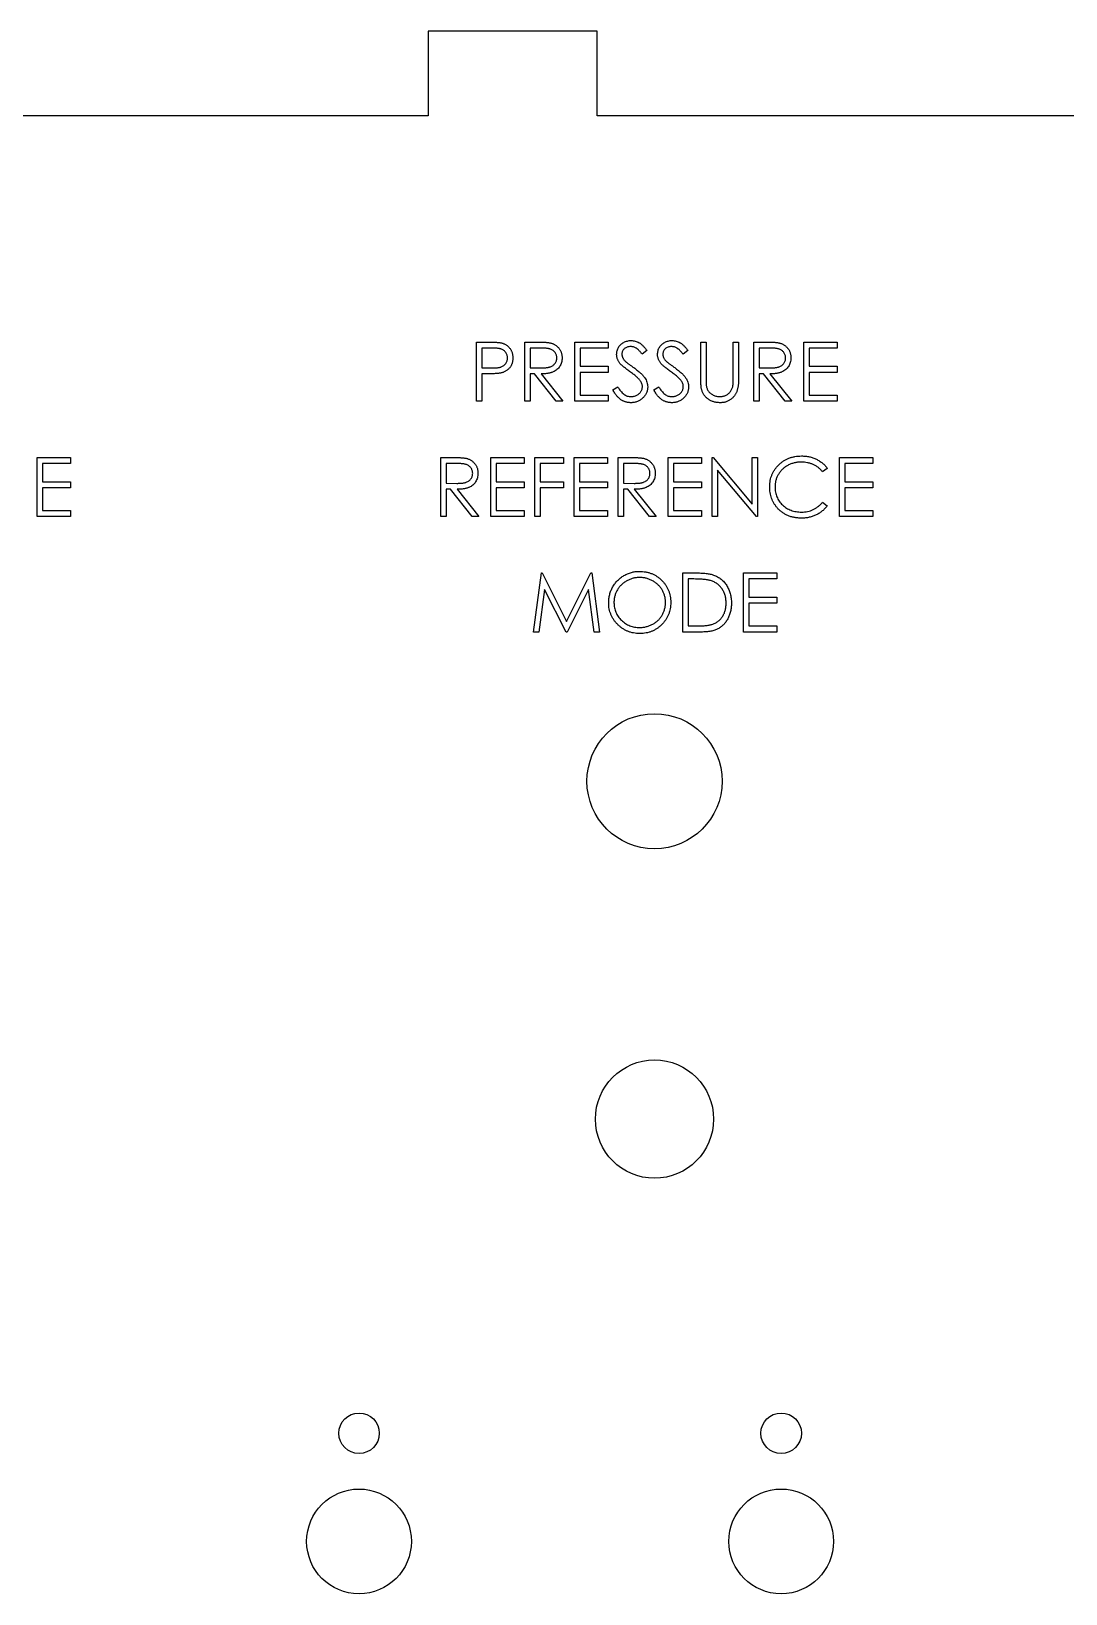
# Model space of a CAD drawing. Header units: millimetres. Extents: x 0 to 1497, y 0 to 497.
# Drawn here: x 606 to 667.3, y 402.2 to 494.7 of the extents above; entities that cross this region are included whole.
import ezdxf

# ---------------------------------------------------------------- set-up
doc = ezdxf.new("R2010")
doc.units = ezdxf.units.MM

msp = doc.modelspace()

# ---------------------------------------------------------------- linework, layer by layer
at = {"color": 7, "linetype": 'Continuous', "lineweight": 25}
for p, q in [((629.517, 494.687), (629.517, 489.687)), ((639.517, 494.687), (629.517, 494.687)), ((639.517, 489.687), (639.517, 494.687)), ((629.517, 489.687), (552.017, 489.687)), ((717.017, 489.687), (639.517, 489.687)), ((632.372, 476.287), (633.059, 476.287)), ((632.372, 472.787), (632.372, 476.287)), ((633.327, 475.928), (632.686, 475.928)), ((632.686, 475.928), (632.686, 474.761)), ((635.244, 476.287), (635.945, 476.287)), ((635.244, 472.787), (635.244, 476.287)), ((636.214, 475.928), (635.558, 475.928)), ((635.558, 475.928), (635.558, 474.761)), ((638.206, 476.287), (640.18, 476.287)), ((638.206, 472.787), (638.206, 476.287)), ((640.18, 475.928), (638.52, 475.928)), ((638.52, 475.928), (638.52, 474.851)), ((640.18, 476.287), (640.18, 475.928)), ((642.468, 475.784), (642.185, 475.569)), ((644.892, 475.784), (644.608, 475.569)), ((645.654, 476.287), (645.968, 476.287)), ((645.654, 474.173), (645.654, 476.287)), ((645.968, 476.287), (645.968, 474.19)), ((647.584, 474.19), (647.584, 476.287)), ((647.584, 476.287), (647.898, 476.287)), ((647.898, 476.287), (647.898, 474.173)), ((648.795, 476.287), (649.496, 476.287)), ((648.795, 472.787), (648.795, 476.287)), ((649.766, 475.928), (649.11, 475.928)), ((649.11, 475.928), (649.11, 474.761)), ((651.757, 476.287), (653.731, 476.287)), ((651.757, 472.787), (651.757, 476.287)), ((653.731, 475.928), (652.071, 475.928)), ((652.071, 475.928), (652.071, 474.851)), ((653.731, 476.287), (653.731, 475.928)), ((632.686, 474.761), (633.299, 474.753)), ((635.558, 474.761), (636.199, 474.756)), ((638.52, 474.851), (640.18, 474.851)), ((640.18, 474.851), (640.18, 474.492)), ((649.11, 474.761), (649.75, 474.756)), ((652.071, 474.851), (653.731, 474.851)), ((653.731, 474.851), (653.731, 474.492)), ((632.937, 474.402), (632.686, 474.402)), ((632.686, 474.402), (632.686, 472.787)), ((635.813, 474.402), (635.558, 474.402)), ((635.558, 474.402), (635.558, 472.787)), ((637.099, 472.787), (635.813, 474.402)), ((636.202, 474.402), (637.488, 472.787)), ((640.18, 474.492), (638.52, 474.492)), ((638.52, 474.492), (638.52, 473.146)), ((640.449, 473.462), (640.745, 473.639)), ((642.872, 473.462), (643.168, 473.639)), ((649.365, 474.402), (649.11, 474.402)), ((649.11, 474.402), (649.11, 472.787)), ((650.651, 472.787), (649.365, 474.402)), ((649.753, 474.402), (651.039, 472.787)), ((652.071, 474.492), (652.071, 473.146)), ((653.731, 474.492), (652.071, 474.492)), ((632.686, 472.787), (632.372, 472.787)), ((635.558, 472.787), (635.244, 472.787)), ((637.488, 472.787), (637.099, 472.787)), ((640.18, 472.787), (638.206, 472.787)), ((638.52, 473.146), (640.18, 473.146)), ((640.18, 473.146), (640.18, 472.787)), ((649.11, 472.787), (648.795, 472.787)), ((651.039, 472.787), (650.651, 472.787)), ((653.731, 472.787), (651.757, 472.787)), ((652.071, 473.146), (653.731, 473.146)), ((653.731, 473.146), (653.731, 472.787)), ((606.366, 469.453), (608.34, 469.453)), ((606.366, 465.953), (606.366, 469.453)), ((608.34, 469.094), (606.68, 469.094)), ((606.68, 469.094), (606.68, 468.017)), ((608.34, 469.453), (608.34, 469.094)), ((630.263, 469.453), (630.964, 469.453)), ((630.263, 465.953), (630.263, 469.453)), ((631.234, 469.094), (630.577, 469.094)), ((630.577, 469.094), (630.577, 467.928)), ((633.225, 469.453), (635.199, 469.453)), ((633.225, 465.953), (633.225, 469.453)), ((635.199, 469.094), (633.539, 469.094)), ((633.539, 469.094), (633.539, 468.017)), ((635.199, 469.453), (635.199, 469.094)), ((635.827, 469.453), (637.533, 469.453)), ((635.827, 465.953), (635.827, 469.453)), ((637.533, 469.094), (636.142, 469.094)), ((636.142, 469.094), (636.142, 468.017)), ((637.533, 469.453), (637.533, 469.094)), ((638.161, 469.453), (640.135, 469.453)), ((638.161, 465.953), (638.161, 469.453)), ((640.135, 469.094), (638.475, 469.094)), ((638.475, 469.094), (638.475, 468.017)), ((640.135, 469.453), (640.135, 469.094)), ((640.763, 469.453), (641.464, 469.453)), ((640.763, 465.953), (640.763, 469.453)), ((641.734, 469.094), (641.077, 469.094)), ((641.077, 469.094), (641.077, 467.928)), ((643.725, 469.453), (645.699, 469.453)), ((643.725, 465.953), (643.725, 469.453)), ((644.039, 469.094), (644.039, 468.017)), ((645.699, 469.094), (644.039, 469.094)), ((645.699, 469.453), (645.699, 469.094)), ((646.327, 469.453), (646.393, 469.453)), ((646.327, 465.953), (646.327, 469.453)), ((646.393, 469.453), (648.706, 466.699)), ((648.706, 466.699), (648.706, 469.453)), ((648.706, 469.453), (649.02, 469.453)), ((649.02, 469.453), (649.02, 465.953)), ((653.866, 469.453), (655.84, 469.453)), ((653.866, 465.953), (653.866, 469.453)), ((655.84, 469.094), (654.18, 469.094)), ((654.18, 469.094), (654.18, 468.017)), ((655.84, 469.453), (655.84, 469.094)), ((646.642, 468.702), (646.642, 465.953)), ((648.948, 465.953), (646.642, 468.702)), ((653.148, 468.811), (652.873, 468.601)), ((606.68, 468.017), (608.34, 468.017)), ((608.34, 467.659), (606.68, 467.659)), ((606.68, 467.659), (606.68, 466.312)), ((608.34, 468.017), (608.34, 467.659)), ((630.577, 467.928), (631.218, 467.923)), ((630.833, 467.569), (630.577, 467.569)), ((630.577, 467.569), (630.577, 465.953)), ((632.119, 465.953), (630.833, 467.569)), ((631.221, 467.569), (632.507, 465.953)), ((633.539, 468.017), (635.199, 468.017)), ((635.199, 467.659), (633.539, 467.659)), ((633.539, 467.659), (633.539, 466.312)), ((635.199, 468.017), (635.199, 467.659)), ((636.142, 468.017), (637.533, 468.017)), ((637.533, 467.659), (636.142, 467.659)), ((636.142, 467.659), (636.142, 465.953)), ((637.533, 468.017), (637.533, 467.659)), ((638.475, 468.017), (640.135, 468.017)), ((640.135, 467.659), (638.475, 467.659)), ((638.475, 467.659), (638.475, 466.312)), ((640.135, 468.017), (640.135, 467.659)), ((641.077, 467.928), (641.718, 467.923)), ((641.333, 467.569), (641.077, 467.569)), ((641.077, 467.569), (641.077, 465.953)), ((642.619, 465.953), (641.333, 467.569)), ((641.721, 467.569), (643.007, 465.953)), ((644.039, 468.017), (645.699, 468.017)), ((645.699, 467.659), (644.039, 467.659)), ((644.039, 467.659), (644.039, 466.312)), ((645.699, 468.017), (645.699, 467.659)), ((654.18, 468.017), (655.84, 468.017)), ((655.84, 467.659), (654.18, 467.659)), ((654.18, 467.659), (654.18, 466.312)), ((655.84, 468.017), (655.84, 467.659)), ((606.68, 466.312), (608.34, 466.312)), ((608.34, 466.312), (608.34, 465.953)), ((633.539, 466.312), (635.199, 466.312)), ((635.199, 466.312), (635.199, 465.953)), ((638.475, 466.312), (640.135, 466.312)), ((640.135, 466.312), (640.135, 465.953)), ((644.039, 466.312), (645.699, 466.312)), ((645.699, 466.312), (645.699, 465.953)), ((652.873, 466.806), (653.148, 466.598)), ((654.18, 466.312), (655.84, 466.312)), ((655.84, 466.312), (655.84, 465.953)), ((608.34, 465.953), (606.366, 465.953)), ((630.577, 465.953), (630.263, 465.953)), ((632.507, 465.953), (632.119, 465.953)), ((635.199, 465.953), (633.225, 465.953)), ((636.142, 465.953), (635.827, 465.953)), ((640.135, 465.953), (638.161, 465.953)), ((641.077, 465.953), (640.763, 465.953)), ((643.007, 465.953), (642.619, 465.953)), ((645.699, 465.953), (643.725, 465.953)), ((646.642, 465.953), (646.327, 465.953)), ((649.02, 465.953), (648.948, 465.953)), ((655.84, 465.953), (653.866, 465.953)), ((635.76, 459.12), (636.222, 462.62)), ((636.222, 462.62), (636.267, 462.62)), ((636.267, 462.62), (637.712, 459.748)), ((637.712, 459.748), (639.154, 462.62)), ((639.154, 462.62), (639.199, 462.62)), ((639.199, 462.62), (639.664, 459.12)), ((644.6, 459.12), (644.6, 462.62)), ((644.6, 462.62), (645.307, 462.62)), ((648.19, 459.12), (648.19, 462.62)), ((648.19, 462.62), (650.164, 462.62)), ((650.164, 462.62), (650.164, 462.261)), ((636.411, 461.644), (636.076, 459.12)), ((637.679, 459.12), (636.411, 461.644)), ((639.013, 461.638), (637.75, 459.12)), ((639.348, 459.12), (639.013, 461.638)), ((645.16, 462.261), (644.914, 462.261)), ((644.914, 462.261), (644.914, 459.479)), ((650.164, 462.261), (648.504, 462.261)), ((648.504, 462.261), (648.504, 461.184)), ((648.504, 461.184), (650.164, 461.184)), ((648.504, 460.825), (648.504, 459.479)), ((650.164, 460.825), (648.504, 460.825)), ((650.164, 461.184), (650.164, 460.825)), ((636.076, 459.12), (635.76, 459.12)), ((637.75, 459.12), (637.679, 459.12)), ((639.664, 459.12), (639.348, 459.12)), ((645.685, 459.12), (644.6, 459.12)), ((644.914, 459.479), (645.316, 459.479)), ((650.164, 459.12), (648.19, 459.12)), ((648.504, 459.479), (650.164, 459.479)), ((650.164, 459.479), (650.164, 459.12))]:
    msp.add_line(p, q, dxfattribs=at)
for centre, radius in [((642.917, 450.287), 4), ((642.917, 430.287), 3.5), ((625.417, 411.687), 1.2), ((650.417, 411.687), 1.2), ((625.417, 405.287), 3.1), ((650.417, 405.287), 3.1)]:
    msp.add_circle(centre, radius, dxfattribs=at)
for points, knots in [([(640.674, 475.56), (640.675, 475.597), (640.678, 475.67), (640.699, 475.777), (640.734, 475.879), (640.782, 475.976), (640.844, 476.063), (640.916, 476.144), (641.002, 476.212), (641.096, 476.271), (641.199, 476.317), (641.307, 476.352), (641.421, 476.372), (641.497, 476.375), (641.536, 476.376)], [0, 0, 0, 0, 0.083785, 0.16578, 0.24628, 0.327461, 0.408797, 0.489715, 0.571376, 0.655523, 0.741019, 0.826547, 0.911989, 1, 1, 1, 1]), ([(641.536, 476.376), (641.577, 476.375), (641.659, 476.372), (641.78, 476.348), (641.896, 476.307), (641.99, 476.261), (642.063, 476.215), (642.118, 476.173), (642.175, 476.124), (642.233, 476.069), (642.291, 476.007), (642.35, 475.939), (642.41, 475.865), (642.449, 475.811), (642.468, 475.784)], [0, 0, 0, 0, 0.107233, 0.213252, 0.31883, 0.426794, 0.483646, 0.543604, 0.608308, 0.677127, 0.750686, 0.828713, 0.91219, 1, 1, 1, 1]), ([(643.097, 475.56), (643.098, 475.597), (643.101, 475.67), (643.122, 475.777), (643.157, 475.879), (643.205, 475.976), (643.267, 476.063), (643.339, 476.144), (643.425, 476.212), (643.519, 476.271), (643.623, 476.317), (643.731, 476.352), (643.844, 476.372), (643.92, 476.375), (643.959, 476.376)], [0, 0, 0, 0, 0.083785, 0.16578, 0.24628, 0.327461, 0.408797, 0.489715, 0.571376, 0.655523, 0.741019, 0.826547, 0.911989, 1, 1, 1, 1]), ([(643.959, 476.376), (644, 476.375), (644.082, 476.372), (644.203, 476.348), (644.319, 476.307), (644.413, 476.261), (644.486, 476.215), (644.541, 476.173), (644.598, 476.124), (644.656, 476.069), (644.714, 476.007), (644.773, 475.939), (644.833, 475.865), (644.872, 475.811), (644.892, 475.784)], [0, 0, 0, 0, 0.107233, 0.213252, 0.31883, 0.426794, 0.483646, 0.543604, 0.608308, 0.677127, 0.750686, 0.828713, 0.91219, 1, 1, 1, 1]), ([(633.059, 476.287), (633.106, 476.287), (633.196, 476.287), (633.326, 476.284), (633.444, 476.28), (633.55, 476.274), (633.643, 476.267), (633.725, 476.258), (633.795, 476.248), (633.837, 476.239), (633.856, 476.234)], [0, 0, 0, 0, 0.176956, 0.339055, 0.486318, 0.618781, 0.735619, 0.838742, 0.926457, 1, 1, 1, 1]), ([(634.212, 475.347), (634.211, 475.375), (634.208, 475.431), (634.19, 475.513), (634.158, 475.591), (634.115, 475.664), (634.062, 475.73), (634.001, 475.787), (633.931, 475.834), (633.866, 475.864), (633.809, 475.882), (633.759, 475.894), (633.702, 475.905), (633.639, 475.913), (633.57, 475.92), (633.495, 475.925), (633.413, 475.928), (633.356, 475.928), (633.327, 475.928)], [0, 0, 0, 0, 0.070044, 0.139238, 0.208197, 0.279173, 0.349987, 0.418354, 0.48761, 0.557411, 0.59533, 0.637964, 0.685913, 0.738185, 0.796103, 0.858517, 0.926658, 1, 1, 1, 1]), ([(633.856, 476.234), (633.88, 476.228), (633.928, 476.214), (633.997, 476.188), (634.062, 476.157), (634.125, 476.122), (634.183, 476.08), (634.239, 476.035), (634.291, 475.984), (634.339, 475.929), (634.383, 475.87), (634.422, 475.806), (634.453, 475.739), (634.481, 475.668), (634.501, 475.593), (634.515, 475.515), (634.525, 475.433), (634.526, 475.376), (634.526, 475.348)], [0, 0, 0, 0, 0.062481, 0.12349, 0.183411, 0.243153, 0.302127, 0.36171, 0.421842, 0.482932, 0.544552, 0.605681, 0.66768, 0.729984, 0.794551, 0.860346, 0.928907, 1, 1, 1, 1]), ([(635.945, 476.287), (635.991, 476.287), (636.081, 476.286), (636.21, 476.285), (636.326, 476.28), (636.431, 476.276), (636.525, 476.268), (636.606, 476.261), (636.676, 476.252), (636.718, 476.243), (636.738, 476.239)], [0, 0, 0, 0, 0.1762578, 0.3384344, 0.4848221, 0.6171576, 0.7346984, 0.8373852, 0.9263724, 1, 1, 1, 1]), ([(637.129, 475.351), (637.128, 475.38), (637.125, 475.435), (637.106, 475.517), (637.073, 475.594), (637.029, 475.666), (636.975, 475.732), (636.911, 475.788), (636.84, 475.834), (636.774, 475.864), (636.715, 475.882), (636.663, 475.894), (636.605, 475.905), (636.54, 475.913), (636.468, 475.92), (636.39, 475.925), (636.304, 475.928), (636.245, 475.928), (636.214, 475.928)], [0, 0, 0, 0, 0.0688143, 0.1363648, 0.2040194, 0.2730637, 0.3429133, 0.4109654, 0.4791688, 0.549308, 0.5876516, 0.6306467, 0.6788788, 0.7319343, 0.7911114, 0.8552832, 0.9250859, 1, 1, 1, 1]), ([(636.738, 476.239), (636.763, 476.233), (636.814, 476.22), (636.887, 476.194), (636.956, 476.163), (637.022, 476.127), (637.084, 476.086), (637.142, 476.039), (637.197, 475.988), (637.247, 475.931), (637.294, 475.871), (637.334, 475.806), (637.368, 475.739), (637.395, 475.667), (637.417, 475.593), (637.432, 475.515), (637.441, 475.434), (637.442, 475.379), (637.443, 475.351)], [0, 0, 0, 0, 0.064217, 0.127064, 0.188745, 0.249132, 0.309453, 0.369827, 0.43065, 0.492352, 0.554072, 0.61569, 0.676798, 0.738439, 0.801317, 0.865185, 0.931641, 1, 1, 1, 1]), ([(640.869, 475.027), (640.854, 475.047), (640.823, 475.088), (640.783, 475.151), (640.749, 475.216), (640.722, 475.283), (640.7, 475.35), (640.685, 475.419), (640.675, 475.489), (640.674, 475.536), (640.674, 475.56)], [0, 0, 0, 0, 0.133507, 0.262559, 0.388264, 0.512667, 0.633722, 0.755394, 0.877553, 1, 1, 1, 1]), ([(641.501, 476.017), (641.465, 476.016), (641.395, 476.014), (641.296, 475.988), (641.207, 475.948), (641.13, 475.892), (641.067, 475.825), (641.021, 475.748), (640.993, 475.664), (640.989, 475.605), (640.988, 475.574)], [0, 0, 0, 0, 0.143073, 0.275903, 0.402371, 0.528414, 0.650356, 0.765895, 0.880774, 1, 1, 1, 1]), ([(640.988, 475.574), (640.988, 475.556), (640.989, 475.518), (641, 475.463), (641.014, 475.407), (641.036, 475.352), (641.067, 475.297), (641.108, 475.24), (641.159, 475.181), (641.198, 475.142), (641.218, 475.122)], [0, 0, 0, 0, 0.107285, 0.214746, 0.322939, 0.434116, 0.553412, 0.686073, 0.834256, 1, 1, 1, 1]), ([(642.185, 475.569), (642.167, 475.591), (642.134, 475.633), (642.084, 475.693), (642.037, 475.747), (641.99, 475.795), (641.947, 475.837), (641.905, 475.874), (641.865, 475.905), (641.814, 475.938), (641.75, 475.97), (641.67, 475.998), (641.587, 476.014), (641.53, 476.016), (641.501, 476.017)], [0, 0, 0, 0, 0.098469, 0.189629, 0.274184, 0.352183, 0.423199, 0.488551, 0.548473, 0.60144, 0.701198, 0.799592, 0.898545, 1, 1, 1, 1]), ([(643.292, 475.027), (643.277, 475.047), (643.246, 475.088), (643.206, 475.151), (643.172, 475.216), (643.145, 475.283), (643.123, 475.35), (643.108, 475.419), (643.098, 475.489), (643.097, 475.536), (643.097, 475.56)], [0, 0, 0, 0, 0.133507, 0.262559, 0.388264, 0.512667, 0.633722, 0.755394, 0.877553, 1, 1, 1, 1]), ([(643.924, 476.017), (643.888, 476.016), (643.818, 476.014), (643.719, 475.988), (643.63, 475.948), (643.554, 475.892), (643.49, 475.825), (643.444, 475.748), (643.416, 475.664), (643.413, 475.605), (643.411, 475.574)], [0, 0, 0, 0, 0.143073, 0.275903, 0.402371, 0.528414, 0.650356, 0.765895, 0.880774, 1, 1, 1, 1]), ([(643.411, 475.574), (643.411, 475.556), (643.412, 475.518), (643.423, 475.463), (643.437, 475.407), (643.459, 475.352), (643.49, 475.297), (643.531, 475.24), (643.582, 475.181), (643.621, 475.142), (643.641, 475.122)], [0, 0, 0, 0, 0.107285, 0.214746, 0.322939, 0.434116, 0.553412, 0.686073, 0.834256, 1, 1, 1, 1]), ([(644.608, 475.569), (644.59, 475.591), (644.557, 475.633), (644.507, 475.693), (644.46, 475.747), (644.414, 475.795), (644.37, 475.837), (644.328, 475.874), (644.288, 475.905), (644.237, 475.938), (644.173, 475.97), (644.093, 475.998), (644.01, 476.014), (643.953, 476.016), (643.924, 476.017)], [0, 0, 0, 0, 0.098469, 0.189629, 0.274184, 0.352183, 0.423199, 0.488551, 0.548473, 0.60144, 0.701198, 0.799592, 0.898545, 1, 1, 1, 1]), ([(649.496, 476.287), (649.543, 476.287), (649.632, 476.286), (649.761, 476.285), (649.878, 476.28), (649.983, 476.276), (650.076, 476.268), (650.158, 476.261), (650.227, 476.252), (650.27, 476.243), (650.289, 476.239)], [0, 0, 0, 0, 0.1762578, 0.3384344, 0.4848221, 0.6171576, 0.7346984, 0.8373852, 0.9263724, 1, 1, 1, 1]), ([(650.68, 475.351), (650.679, 475.38), (650.676, 475.435), (650.657, 475.517), (650.624, 475.594), (650.58, 475.666), (650.526, 475.732), (650.462, 475.788), (650.392, 475.834), (650.325, 475.864), (650.266, 475.882), (650.215, 475.894), (650.157, 475.905), (650.091, 475.913), (650.02, 475.92), (649.941, 475.925), (649.856, 475.928), (649.796, 475.928), (649.766, 475.928)], [0, 0, 0, 0, 0.068814, 0.136365, 0.204019, 0.273064, 0.342913, 0.410965, 0.479169, 0.549308, 0.587652, 0.630647, 0.678879, 0.731934, 0.791111, 0.855283, 0.925086, 1, 1, 1, 1]), ([(650.289, 476.239), (650.314, 476.233), (650.365, 476.22), (650.438, 476.194), (650.508, 476.163), (650.573, 476.127), (650.635, 476.086), (650.693, 476.039), (650.749, 475.988), (650.798, 475.931), (650.845, 475.871), (650.885, 475.806), (650.919, 475.739), (650.946, 475.667), (650.968, 475.593), (650.983, 475.515), (650.993, 475.434), (650.994, 475.379), (650.994, 475.351)], [0, 0, 0, 0, 0.064217, 0.127064, 0.188745, 0.249132, 0.309453, 0.369827, 0.43065, 0.492352, 0.554072, 0.61569, 0.676798, 0.738439, 0.801317, 0.865185, 0.931641, 1, 1, 1, 1]), ([(633.299, 474.753), (633.329, 474.753), (633.387, 474.753), (633.47, 474.757), (633.548, 474.762), (633.619, 474.769), (633.684, 474.778), (633.743, 474.788), (633.795, 474.802), (633.856, 474.82), (633.924, 474.852), (633.998, 474.899), (634.061, 474.958), (634.115, 475.024), (634.158, 475.098), (634.19, 475.177), (634.208, 475.261), (634.211, 475.318), (634.212, 475.347)], [0, 0, 0, 0, 0.072538, 0.140034, 0.202496, 0.260575, 0.313228, 0.361583, 0.404878, 0.444127, 0.5164, 0.586507, 0.655085, 0.724384, 0.793974, 0.861638, 0.930111, 1, 1, 1, 1]), ([(634.526, 475.348), (634.526, 475.319), (634.525, 475.263), (634.515, 475.18), (634.502, 475.102), (634.481, 475.027), (634.454, 474.956), (634.423, 474.889), (634.385, 474.826), (634.341, 474.767), (634.293, 474.712), (634.239, 474.661), (634.182, 474.616), (634.12, 474.575), (634.053, 474.539), (633.982, 474.507), (633.907, 474.481), (633.854, 474.467), (633.828, 474.46)], [0, 0, 0, 0, 0.070119, 0.137192, 0.202016, 0.264631, 0.326117, 0.38601, 0.445812, 0.505298, 0.564633, 0.624283, 0.683902, 0.743953, 0.805388, 0.868388, 0.933084, 1, 1, 1, 1]), ([(636.199, 474.756), (636.229, 474.756), (636.287, 474.756), (636.371, 474.76), (636.449, 474.765), (636.521, 474.772), (636.587, 474.781), (636.647, 474.792), (636.701, 474.805), (636.764, 474.825), (636.834, 474.857), (636.91, 474.904), (636.975, 474.962), (637.03, 475.029), (637.074, 475.103), (637.106, 475.182), (637.125, 475.265), (637.128, 475.323), (637.129, 475.351)], [0, 0, 0, 0, 0.071668, 0.138913, 0.201185, 0.259124, 0.312255, 0.360682, 0.405086, 0.445102, 0.518778, 0.589462, 0.658462, 0.727283, 0.796322, 0.863175, 0.930949, 1, 1, 1, 1]), ([(637.443, 475.351), (637.441, 475.304), (637.439, 475.213), (637.412, 475.081), (637.368, 474.958), (637.308, 474.844), (637.231, 474.741), (637.139, 474.65), (637.031, 474.575), (636.93, 474.522), (636.842, 474.489), (636.768, 474.465), (636.689, 474.447), (636.603, 474.43), (636.512, 474.418), (636.414, 474.409), (636.31, 474.403), (636.239, 474.403), (636.202, 474.402)], [0, 0, 0, 0, 0.07878, 0.153721, 0.226714, 0.299191, 0.37119, 0.443006, 0.516689, 0.593217, 0.633873, 0.676989, 0.7229, 0.771959, 0.824211, 0.879379, 0.937948, 1, 1, 1, 1]), ([(641.443, 474.551), (641.406, 474.577), (641.336, 474.627), (641.237, 474.702), (641.149, 474.77), (641.072, 474.832), (641.005, 474.888), (640.949, 474.939), (640.905, 474.984), (640.88, 475.014), (640.869, 475.027)], [0, 0, 0, 0, 0.181535, 0.347082, 0.495568, 0.628357, 0.74552, 0.845831, 0.930782, 1, 1, 1, 1]), ([(641.218, 475.122), (641.226, 475.115), (641.244, 475.099), (641.278, 475.072), (641.321, 475.04), (641.375, 474.999), (641.439, 474.952), (641.513, 474.899), (641.598, 474.838), (641.657, 474.796), (641.689, 474.774)], [0, 0, 0, 0, 0.052594, 0.124952, 0.218094, 0.333502, 0.468789, 0.624938, 0.801683, 1, 1, 1, 1]), ([(642.074, 473.993), (642.058, 474.013), (642.025, 474.055), (641.969, 474.117), (641.902, 474.182), (641.828, 474.251), (641.744, 474.321), (641.653, 474.396), (641.551, 474.473), (641.48, 474.524), (641.443, 474.551)], [0, 0, 0, 0, 0.0902792, 0.1895299, 0.2991979, 0.4189259, 0.5483763, 0.6881364, 0.8390835, 1, 1, 1, 1]), ([(641.689, 474.774), (641.727, 474.746), (641.8, 474.693), (641.905, 474.612), (642, 474.533), (642.085, 474.457), (642.162, 474.384), (642.23, 474.312), (642.288, 474.243), (642.352, 474.154), (642.416, 474.046), (642.472, 473.912), (642.507, 473.778), (642.511, 473.689), (642.513, 473.644)], [0, 0, 0, 0, 0.096972, 0.187773, 0.272396, 0.351321, 0.424335, 0.491909, 0.554233, 0.611268, 0.716348, 0.81454, 0.908495, 1, 1, 1, 1]), ([(643.866, 474.551), (643.829, 474.577), (643.759, 474.627), (643.66, 474.702), (643.572, 474.77), (643.495, 474.832), (643.428, 474.888), (643.372, 474.939), (643.328, 474.984), (643.303, 475.014), (643.292, 475.027)], [0, 0, 0, 0, 0.181535, 0.347082, 0.495568, 0.628357, 0.74552, 0.845831, 0.930782, 1, 1, 1, 1]), ([(643.641, 475.122), (643.649, 475.115), (643.667, 475.099), (643.701, 475.072), (643.745, 475.04), (643.798, 474.999), (643.862, 474.952), (643.936, 474.899), (644.021, 474.838), (644.08, 474.796), (644.112, 474.774)], [0, 0, 0, 0, 0.052594, 0.124952, 0.218094, 0.333502, 0.468789, 0.624938, 0.801683, 1, 1, 1, 1]), ([(644.497, 473.993), (644.481, 474.013), (644.448, 474.055), (644.392, 474.117), (644.325, 474.182), (644.251, 474.251), (644.167, 474.321), (644.076, 474.396), (643.974, 474.473), (643.903, 474.524), (643.866, 474.551)], [0, 0, 0, 0, 0.090279, 0.18953, 0.299198, 0.418926, 0.548376, 0.688136, 0.839084, 1, 1, 1, 1]), ([(644.112, 474.774), (644.15, 474.746), (644.223, 474.693), (644.328, 474.612), (644.423, 474.533), (644.508, 474.457), (644.585, 474.384), (644.653, 474.312), (644.711, 474.243), (644.775, 474.154), (644.839, 474.046), (644.895, 473.912), (644.93, 473.778), (644.934, 473.689), (644.936, 473.644)], [0, 0, 0, 0, 0.096972, 0.187773, 0.272396, 0.351321, 0.424335, 0.491909, 0.554233, 0.611268, 0.716348, 0.81454, 0.908495, 1, 1, 1, 1]), ([(649.75, 474.756), (649.78, 474.756), (649.838, 474.756), (649.922, 474.76), (650, 474.765), (650.072, 474.772), (650.138, 474.781), (650.198, 474.792), (650.252, 474.805), (650.315, 474.825), (650.385, 474.857), (650.462, 474.904), (650.527, 474.962), (650.582, 475.029), (650.626, 475.103), (650.657, 475.182), (650.677, 475.265), (650.679, 475.323), (650.68, 475.351)], [0, 0, 0, 0, 0.071668, 0.138913, 0.201185, 0.259124, 0.312255, 0.360682, 0.405086, 0.445102, 0.518778, 0.589462, 0.658462, 0.727283, 0.796322, 0.863175, 0.930949, 1, 1, 1, 1]), ([(650.994, 475.351), (650.993, 475.304), (650.99, 475.213), (650.963, 475.081), (650.919, 474.958), (650.859, 474.844), (650.782, 474.741), (650.69, 474.65), (650.582, 474.575), (650.482, 474.522), (650.393, 474.489), (650.32, 474.465), (650.24, 474.447), (650.155, 474.43), (650.063, 474.418), (649.965, 474.409), (649.861, 474.403), (649.79, 474.403), (649.753, 474.402)], [0, 0, 0, 0, 0.07878, 0.153721, 0.226714, 0.299191, 0.37119, 0.443006, 0.516689, 0.593217, 0.633873, 0.676989, 0.7229, 0.771959, 0.824211, 0.879379, 0.937948, 1, 1, 1, 1]), ([(633.828, 474.46), (633.806, 474.455), (633.758, 474.445), (633.679, 474.433), (633.587, 474.424), (633.482, 474.416), (633.364, 474.41), (633.233, 474.405), (633.089, 474.402), (632.989, 474.402), (632.937, 474.402)], [0, 0, 0, 0, 0.0751731, 0.1647463, 0.2680169, 0.3859119, 0.5177895, 0.663691, 0.8244132, 1, 1, 1, 1]), ([(640.745, 473.639), (640.773, 473.593), (640.825, 473.505), (640.913, 473.386), (641.004, 473.284), (641.099, 473.201), (641.198, 473.136), (641.3, 473.09), (641.406, 473.061), (641.478, 473.058), (641.514, 473.056)], [0, 0, 0, 0, 0.159004, 0.304646, 0.438547, 0.562322, 0.677433, 0.786897, 0.893611, 1, 1, 1, 1]), ([(641.514, 473.056), (641.544, 473.057), (641.605, 473.059), (641.695, 473.075), (641.782, 473.1), (641.864, 473.136), (641.941, 473.179), (642.009, 473.231), (642.067, 473.29), (642.115, 473.355), (642.152, 473.426), (642.18, 473.498), (642.196, 473.573), (642.198, 473.624), (642.199, 473.649)], [0, 0, 0, 0, 0.091264, 0.18093, 0.270088, 0.360156, 0.448343, 0.532666, 0.613834, 0.693982, 0.772716, 0.849335, 0.923967, 1, 1, 1, 1]), ([(642.513, 473.644), (642.513, 473.613), (642.511, 473.551), (642.496, 473.459), (642.475, 473.371), (642.441, 473.286), (642.401, 473.203), (642.35, 473.125), (642.291, 473.049), (642.223, 472.978), (642.148, 472.912), (642.07, 472.854), (641.986, 472.806), (641.9, 472.766), (641.809, 472.735), (641.714, 472.713), (641.615, 472.699), (641.548, 472.698), (641.514, 472.697)], [0, 0, 0, 0, 0.061484, 0.121775, 0.18092, 0.240256, 0.300114, 0.361146, 0.423501, 0.488669, 0.553954, 0.617581, 0.680238, 0.742187, 0.804663, 0.868259, 0.93302, 1, 1, 1, 1]), ([(642.199, 473.649), (642.198, 473.678), (642.195, 473.737), (642.169, 473.825), (642.13, 473.911), (642.093, 473.965), (642.074, 473.993)], [0, 0, 0, 0, 0.234723, 0.477158, 0.728556, 1, 1, 1, 1]), ([(643.168, 473.639), (643.196, 473.593), (643.248, 473.505), (643.336, 473.386), (643.428, 473.284), (643.523, 473.201), (643.621, 473.136), (643.723, 473.09), (643.829, 473.061), (643.901, 473.058), (643.937, 473.056)], [0, 0, 0, 0, 0.159004, 0.304646, 0.438547, 0.562322, 0.677433, 0.786897, 0.893611, 1, 1, 1, 1]), ([(643.937, 473.056), (643.967, 473.057), (644.028, 473.059), (644.118, 473.075), (644.205, 473.1), (644.287, 473.136), (644.364, 473.179), (644.432, 473.231), (644.49, 473.29), (644.538, 473.355), (644.575, 473.426), (644.603, 473.498), (644.619, 473.573), (644.621, 473.624), (644.622, 473.649)], [0, 0, 0, 0, 0.091264, 0.18093, 0.270088, 0.360156, 0.448343, 0.532666, 0.613834, 0.693982, 0.772716, 0.849335, 0.923967, 1, 1, 1, 1]), ([(644.936, 473.644), (644.936, 473.613), (644.934, 473.551), (644.92, 473.459), (644.898, 473.371), (644.865, 473.286), (644.824, 473.203), (644.773, 473.125), (644.714, 473.049), (644.646, 472.978), (644.571, 472.912), (644.493, 472.854), (644.41, 472.806), (644.323, 472.766), (644.232, 472.735), (644.137, 472.713), (644.038, 472.699), (643.971, 472.698), (643.937, 472.697)], [0, 0, 0, 0, 0.061484, 0.121775, 0.18092, 0.240256, 0.300114, 0.361146, 0.423501, 0.488669, 0.553954, 0.617581, 0.680238, 0.742187, 0.804663, 0.868259, 0.93302, 1, 1, 1, 1]), ([(644.622, 473.649), (644.621, 473.678), (644.618, 473.737), (644.593, 473.825), (644.553, 473.911), (644.516, 473.965), (644.497, 473.993)], [0, 0, 0, 0, 0.234723, 0.477158, 0.728556, 1, 1, 1, 1]), ([(645.717, 473.435), (645.712, 473.454), (645.7, 473.494), (645.688, 473.561), (645.678, 473.638), (645.669, 473.725), (645.663, 473.823), (645.658, 473.93), (645.654, 474.048), (645.654, 474.13), (645.654, 474.173)], [0, 0, 0, 0, 0.07813, 0.169465, 0.274335, 0.39211, 0.523687, 0.668365, 0.827132, 1, 1, 1, 1]), ([(645.968, 474.19), (645.968, 474.16), (645.968, 474.104), (645.969, 474.023), (645.971, 473.952), (645.972, 473.89), (645.974, 473.836), (645.976, 473.791), (645.978, 473.754), (645.981, 473.733), (645.983, 473.724)], [0, 0, 0, 0, 0.191079, 0.362605, 0.516099, 0.650038, 0.765977, 0.862374, 0.940842, 1, 1, 1, 1]), ([(645.983, 473.724), (645.988, 473.691), (645.998, 473.627), (646.023, 473.537), (646.059, 473.455), (646.102, 473.379), (646.158, 473.312), (646.225, 473.25), (646.306, 473.196), (646.396, 473.147), (646.493, 473.107), (646.593, 473.077), (646.693, 473.059), (646.76, 473.057), (646.793, 473.056)], [0, 0, 0, 0, 0.086315, 0.167766, 0.244433, 0.318135, 0.391884, 0.470068, 0.553904, 0.644339, 0.736875, 0.826168, 0.913679, 1, 1, 1, 1]), ([(646.793, 473.056), (646.822, 473.057), (646.879, 473.059), (646.963, 473.072), (647.046, 473.096), (647.126, 473.127), (647.202, 473.168), (647.272, 473.215), (647.335, 473.27), (647.393, 473.331), (647.443, 473.4), (647.486, 473.476), (647.522, 473.558), (647.539, 473.616), (647.548, 473.646)], [0, 0, 0, 0, 0.082891, 0.165303, 0.247762, 0.331528, 0.41528, 0.496366, 0.577151, 0.657783, 0.739322, 0.823793, 0.909476, 1, 1, 1, 1]), ([(647.898, 474.173), (647.898, 474.135), (647.897, 474.06), (647.893, 473.951), (647.886, 473.848), (647.876, 473.75), (647.864, 473.658), (647.849, 473.572), (647.831, 473.491), (647.81, 473.415), (647.786, 473.343), (647.754, 473.274), (647.719, 473.207), (647.677, 473.143), (647.629, 473.081), (647.576, 473.022), (647.518, 472.964), (647.455, 472.91), (647.387, 472.86), (647.315, 472.816), (647.239, 472.779), (647.16, 472.749), (647.078, 472.726), (646.992, 472.709), (646.902, 472.699), (646.841, 472.698), (646.811, 472.697)], [0, 0, 0, 0, 0.054858, 0.107059, 0.156978, 0.203992, 0.248492, 0.290483, 0.330489, 0.367886, 0.403858, 0.440009, 0.476295, 0.512792, 0.550485, 0.588381, 0.627645, 0.667979, 0.708433, 0.748602, 0.789088, 0.829461, 0.870371, 0.912214, 0.955547, 1, 1, 1, 1]), ([(647.548, 473.646), (647.551, 473.659), (647.558, 473.686), (647.564, 473.733), (647.571, 473.788), (647.575, 473.851), (647.579, 473.923), (647.582, 474.005), (647.583, 474.094), (647.584, 474.157), (647.584, 474.19)], [0, 0, 0, 0, 0.069835, 0.155621, 0.257802, 0.373811, 0.506402, 0.655564, 0.820079, 1, 1, 1, 1]), ([(641.514, 472.697), (641.487, 472.697), (641.435, 472.699), (641.357, 472.707), (641.281, 472.72), (641.207, 472.74), (641.135, 472.765), (641.065, 472.795), (640.997, 472.831), (640.93, 472.872), (640.865, 472.92), (640.802, 472.976), (640.739, 473.039), (640.678, 473.109), (640.618, 473.187), (640.561, 473.272), (640.503, 473.364), (640.468, 473.429), (640.449, 473.462)], [0, 0, 0, 0, 0.057208, 0.113696, 0.169178, 0.224159, 0.27872, 0.333794, 0.389241, 0.445822, 0.503704, 0.564294, 0.627975, 0.695038, 0.765373, 0.839611, 0.917538, 1, 1, 1, 1]), ([(643.937, 472.697), (643.91, 472.697), (643.858, 472.699), (643.78, 472.707), (643.704, 472.72), (643.63, 472.74), (643.558, 472.765), (643.488, 472.795), (643.42, 472.831), (643.353, 472.872), (643.288, 472.92), (643.225, 472.976), (643.162, 473.039), (643.101, 473.109), (643.042, 473.187), (642.984, 473.272), (642.927, 473.364), (642.891, 473.429), (642.872, 473.462)], [0, 0, 0, 0, 0.057208, 0.113696, 0.169178, 0.224159, 0.27872, 0.333794, 0.389241, 0.445822, 0.503704, 0.564294, 0.627975, 0.695038, 0.765373, 0.839611, 0.917538, 1, 1, 1, 1]), ([(646.811, 472.697), (646.777, 472.698), (646.711, 472.699), (646.613, 472.708), (646.52, 472.725), (646.43, 472.746), (646.344, 472.775), (646.261, 472.809), (646.183, 472.851), (646.108, 472.898), (646.038, 472.95), (645.974, 473.007), (645.915, 473.068), (645.863, 473.134), (645.817, 473.203), (645.777, 473.276), (645.743, 473.354), (645.726, 473.408), (645.717, 473.435)], [0, 0, 0, 0, 0.071175, 0.139644, 0.206317, 0.271373, 0.335418, 0.398076, 0.460608, 0.52297, 0.584716, 0.644895, 0.704291, 0.762998, 0.821087, 0.880104, 0.939388, 1, 1, 1, 1]), ([(630.964, 469.453), (631.011, 469.453), (631.1, 469.453), (631.229, 469.451), (631.346, 469.446), (631.451, 469.442), (631.544, 469.435), (631.626, 469.428), (631.695, 469.418), (631.738, 469.41), (631.757, 469.406)], [0, 0, 0, 0, 0.1762578, 0.3384344, 0.4848221, 0.6171576, 0.7346984, 0.8373852, 0.9263724, 1, 1, 1, 1]), ([(632.148, 468.518), (632.147, 468.546), (632.144, 468.602), (632.125, 468.684), (632.092, 468.761), (632.048, 468.833), (631.994, 468.898), (631.93, 468.954), (631.86, 469.001), (631.793, 469.03), (631.734, 469.048), (631.683, 469.061), (631.624, 469.071), (631.559, 469.08), (631.488, 469.087), (631.409, 469.091), (631.323, 469.094), (631.264, 469.094), (631.234, 469.094)], [0, 0, 0, 0, 0.068814, 0.136365, 0.204019, 0.273064, 0.342913, 0.410965, 0.479169, 0.549308, 0.587652, 0.630647, 0.678879, 0.731934, 0.791111, 0.855283, 0.925086, 1, 1, 1, 1]), ([(631.757, 469.406), (631.782, 469.399), (631.833, 469.387), (631.906, 469.36), (631.975, 469.33), (632.041, 469.294), (632.103, 469.252), (632.161, 469.206), (632.216, 469.155), (632.266, 469.098), (632.313, 469.038), (632.353, 468.973), (632.387, 468.905), (632.414, 468.834), (632.436, 468.76), (632.451, 468.682), (632.461, 468.601), (632.462, 468.545), (632.462, 468.517)], [0, 0, 0, 0, 0.064217, 0.127064, 0.188745, 0.249132, 0.309453, 0.369827, 0.43065, 0.492352, 0.554072, 0.61569, 0.676798, 0.738439, 0.801317, 0.865185, 0.931641, 1, 1, 1, 1]), ([(641.464, 469.453), (641.511, 469.453), (641.6, 469.453), (641.729, 469.451), (641.846, 469.446), (641.951, 469.442), (642.044, 469.435), (642.126, 469.428), (642.195, 469.418), (642.238, 469.41), (642.257, 469.406)], [0, 0, 0, 0, 0.1762578, 0.3384344, 0.4848221, 0.6171576, 0.7346984, 0.8373852, 0.9263724, 1, 1, 1, 1]), ([(642.648, 468.518), (642.647, 468.546), (642.644, 468.602), (642.625, 468.684), (642.592, 468.761), (642.548, 468.833), (642.494, 468.898), (642.43, 468.954), (642.36, 469.001), (642.293, 469.03), (642.234, 469.048), (642.183, 469.061), (642.124, 469.071), (642.059, 469.08), (641.988, 469.087), (641.909, 469.091), (641.823, 469.094), (641.764, 469.094), (641.734, 469.094)], [0, 0, 0, 0, 0.0688143, 0.1363648, 0.2040194, 0.2730637, 0.3429133, 0.4109654, 0.4791688, 0.549308, 0.5876516, 0.6306467, 0.6788788, 0.7319343, 0.7911114, 0.8552832, 0.9250859, 1, 1, 1, 1]), ([(642.257, 469.406), (642.282, 469.399), (642.333, 469.387), (642.406, 469.36), (642.475, 469.33), (642.541, 469.294), (642.603, 469.252), (642.661, 469.206), (642.716, 469.155), (642.766, 469.098), (642.813, 469.038), (642.853, 468.973), (642.887, 468.905), (642.914, 468.834), (642.936, 468.76), (642.951, 468.682), (642.961, 468.601), (642.962, 468.545), (642.962, 468.517)], [0, 0, 0, 0, 0.064217, 0.127064, 0.188745, 0.249132, 0.309453, 0.369827, 0.43065, 0.492352, 0.554072, 0.61569, 0.676798, 0.738439, 0.801317, 0.865185, 0.931641, 1, 1, 1, 1]), ([(649.738, 467.724), (649.739, 467.787), (649.742, 467.911), (649.768, 468.092), (649.81, 468.266), (649.87, 468.433), (649.945, 468.592), (650.038, 468.743), (650.148, 468.886), (650.273, 469.02), (650.411, 469.143), (650.558, 469.251), (650.715, 469.34), (650.879, 469.415), (651.053, 469.473), (651.235, 469.513), (651.425, 469.538), (651.555, 469.542), (651.621, 469.543)], [0, 0, 0, 0, 0.064558, 0.127014, 0.187955, 0.248014, 0.307748, 0.368235, 0.42947, 0.492743, 0.556258, 0.618217, 0.679655, 0.741246, 0.803415, 0.866815, 0.932328, 1, 1, 1, 1]), ([(651.601, 469.184), (651.566, 469.184), (651.496, 469.183), (651.393, 469.172), (651.291, 469.157), (651.191, 469.135), (651.094, 469.107), (650.998, 469.074), (650.904, 469.033), (650.813, 468.987), (650.725, 468.935), (650.642, 468.879), (650.564, 468.819), (650.491, 468.754), (650.423, 468.685), (650.36, 468.612), (650.303, 468.534), (650.25, 468.453), (650.203, 468.368), (650.163, 468.28), (650.128, 468.19), (650.101, 468.097), (650.079, 468.001), (650.064, 467.903), (650.053, 467.802), (650.052, 467.734), (650.052, 467.7)], [0, 0, 0, 0, 0.043955, 0.087502, 0.130463, 0.172752, 0.215403, 0.25765, 0.300153, 0.343121, 0.385925, 0.427686, 0.468818, 0.509492, 0.549883, 0.58998, 0.630405, 0.670869, 0.711384, 0.751627, 0.791776, 0.832459, 0.873319, 0.914543, 0.956924, 1, 1, 1, 1]), ([(652.873, 468.601), (652.854, 468.624), (652.815, 468.671), (652.752, 468.736), (652.687, 468.797), (652.619, 468.854), (652.547, 468.906), (652.473, 468.954), (652.396, 468.997), (652.289, 469.05), (652.149, 469.104), (651.974, 469.15), (651.79, 469.179), (651.665, 469.183), (651.601, 469.184)], [0, 0, 0, 0, 0.063163, 0.125475, 0.187121, 0.248294, 0.309295, 0.36985, 0.430973, 0.492456, 0.616148, 0.740844, 0.868183, 1, 1, 1, 1]), ([(651.621, 469.543), (651.661, 469.543), (651.741, 469.542), (651.859, 469.532), (651.973, 469.517), (652.085, 469.496), (652.194, 469.47), (652.3, 469.435), (652.403, 469.396), (652.503, 469.351), (652.598, 469.301), (652.69, 469.246), (652.778, 469.185), (652.861, 469.121), (652.94, 469.05), (653.015, 468.976), (653.084, 468.896), (653.127, 468.839), (653.148, 468.811)], [0, 0, 0, 0, 0.0685475, 0.1356829, 0.201215, 0.2656822, 0.3292668, 0.3923954, 0.4550698, 0.5171269, 0.57879, 0.6397399, 0.7001915, 0.7598062, 0.8196283, 0.8793548, 0.9395116, 1, 1, 1, 1]), ([(631.218, 467.923), (631.248, 467.923), (631.306, 467.923), (631.39, 467.927), (631.468, 467.931), (631.54, 467.938), (631.606, 467.947), (631.666, 467.958), (631.72, 467.972), (631.783, 467.992), (631.853, 468.024), (631.93, 468.07), (631.995, 468.129), (632.049, 468.196), (632.094, 468.269), (632.125, 468.349), (632.144, 468.432), (632.147, 468.489), (632.148, 468.518)], [0, 0, 0, 0, 0.071668, 0.138913, 0.201185, 0.259124, 0.312255, 0.360682, 0.405086, 0.445102, 0.518778, 0.589462, 0.658462, 0.727283, 0.796322, 0.863175, 0.930949, 1, 1, 1, 1]), ([(632.462, 468.517), (632.461, 468.471), (632.458, 468.38), (632.431, 468.248), (632.387, 468.125), (632.327, 468.01), (632.25, 467.907), (632.158, 467.817), (632.05, 467.741), (631.949, 467.689), (631.861, 467.655), (631.788, 467.632), (631.708, 467.613), (631.623, 467.597), (631.531, 467.585), (631.433, 467.576), (631.329, 467.57), (631.258, 467.569), (631.221, 467.569)], [0, 0, 0, 0, 0.0787802, 0.1537206, 0.2267135, 0.2991912, 0.37119, 0.4430064, 0.5166892, 0.5932172, 0.6338729, 0.6769891, 0.7228995, 0.7719586, 0.8242113, 0.8793787, 0.9379481, 1, 1, 1, 1]), ([(641.718, 467.923), (641.748, 467.923), (641.806, 467.923), (641.89, 467.927), (641.968, 467.931), (642.04, 467.938), (642.106, 467.947), (642.166, 467.958), (642.22, 467.972), (642.283, 467.992), (642.353, 468.024), (642.43, 468.07), (642.495, 468.129), (642.549, 468.196), (642.594, 468.269), (642.625, 468.349), (642.644, 468.432), (642.647, 468.489), (642.648, 468.518)], [0, 0, 0, 0, 0.071668, 0.138913, 0.201185, 0.259124, 0.312255, 0.360682, 0.405086, 0.445102, 0.518778, 0.589462, 0.658462, 0.727283, 0.796322, 0.863175, 0.930949, 1, 1, 1, 1]), ([(642.962, 468.517), (642.961, 468.471), (642.958, 468.38), (642.931, 468.248), (642.887, 468.125), (642.827, 468.01), (642.75, 467.907), (642.658, 467.817), (642.55, 467.741), (642.449, 467.689), (642.361, 467.655), (642.288, 467.632), (642.208, 467.613), (642.123, 467.597), (642.031, 467.585), (641.933, 467.576), (641.829, 467.57), (641.758, 467.569), (641.721, 467.569)], [0, 0, 0, 0, 0.0787802, 0.1537206, 0.2267135, 0.2991912, 0.37119, 0.4430064, 0.5166892, 0.5932172, 0.6338729, 0.6769891, 0.7228995, 0.7719586, 0.8242113, 0.8793787, 0.9379481, 1, 1, 1, 1]), ([(650.182, 466.476), (650.146, 466.519), (650.076, 466.606), (649.986, 466.746), (649.908, 466.893), (649.846, 467.046), (649.797, 467.206), (649.763, 467.373), (649.742, 467.546), (649.739, 467.664), (649.738, 467.724)], [0, 0, 0, 0, 0.1243285, 0.247156, 0.3687797, 0.4907339, 0.6136138, 0.7389576, 0.8673106, 1, 1, 1, 1]), ([(650.052, 467.7), (650.053, 467.648), (650.056, 467.547), (650.078, 467.398), (650.111, 467.255), (650.161, 467.12), (650.223, 466.99), (650.301, 466.868), (650.392, 466.751), (650.496, 466.644), (650.611, 466.545), (650.734, 466.458), (650.864, 466.386), (651.002, 466.326), (651.147, 466.279), (651.299, 466.247), (651.459, 466.226), (651.568, 466.224), (651.623, 466.223)], [0, 0, 0, 0, 0.064323, 0.12629, 0.186726, 0.246146, 0.305576, 0.365429, 0.426326, 0.48884, 0.551725, 0.613919, 0.675484, 0.737334, 0.800229, 0.864502, 0.931041, 1, 1, 1, 1]), ([(651.625, 465.864), (651.587, 465.864), (651.513, 465.864), (651.403, 465.873), (651.296, 465.884), (651.192, 465.902), (651.091, 465.922), (650.994, 465.949), (650.899, 465.98), (650.807, 466.016), (650.718, 466.056), (650.632, 466.102), (650.549, 466.153), (650.469, 466.207), (650.392, 466.267), (650.319, 466.332), (650.248, 466.401), (650.204, 466.451), (650.182, 466.476)], [0, 0, 0, 0, 0.069663, 0.13775, 0.203917, 0.26878, 0.332414, 0.394754, 0.45618, 0.516996, 0.577396, 0.637198, 0.696999, 0.756756, 0.816554, 0.876948, 0.938132, 1, 1, 1, 1]), ([(651.623, 466.223), (651.684, 466.224), (651.804, 466.228), (651.981, 466.256), (652.15, 466.301), (652.311, 466.365), (652.464, 466.448), (652.61, 466.549), (652.748, 466.668), (652.831, 466.759), (652.873, 466.806)], [0, 0, 0, 0, 0.128515, 0.252949, 0.374755, 0.49594, 0.617181, 0.740909, 0.867811, 1, 1, 1, 1]), ([(653.148, 466.598), (653.126, 466.569), (653.082, 466.512), (653.01, 466.432), (652.935, 466.356), (652.855, 466.286), (652.772, 466.22), (652.684, 466.16), (652.592, 466.105), (652.497, 466.054), (652.398, 466.009), (652.296, 465.971), (652.191, 465.937), (652.084, 465.91), (651.973, 465.889), (651.86, 465.875), (651.743, 465.865), (651.665, 465.864), (651.625, 465.864)], [0, 0, 0, 0, 0.061674, 0.123053, 0.183475, 0.243727, 0.304279, 0.364863, 0.425946, 0.487391, 0.54922, 0.611144, 0.673529, 0.736961, 0.800785, 0.866013, 0.932101, 1, 1, 1, 1]), ([(640.202, 460.855), (640.203, 460.896), (640.204, 460.979), (640.217, 461.102), (640.235, 461.223), (640.262, 461.341), (640.297, 461.457), (640.338, 461.571), (640.388, 461.683), (640.445, 461.791), (640.508, 461.896), (640.578, 461.995), (640.652, 462.089), (640.733, 462.175), (640.819, 462.257), (640.91, 462.333), (641.007, 462.403), (641.109, 462.467), (641.215, 462.524), (641.324, 462.573), (641.434, 462.616), (641.547, 462.65), (641.662, 462.677), (641.78, 462.695), (641.899, 462.708), (641.979, 462.709), (642.02, 462.71)], [0, 0, 0, 0, 0.043209, 0.0858729, 0.12812, 0.170152, 0.2119176, 0.253753, 0.2960064, 0.3384434, 0.3810154, 0.4228205, 0.4640891, 0.5051258, 0.545975, 0.5869852, 0.6283386, 0.6700838, 0.7119916, 0.7530392, 0.7940494, 0.8348855, 0.8754983, 0.9165473, 0.9580038, 1, 1, 1, 1]), ([(642.02, 462.71), (642.085, 462.708), (642.212, 462.705), (642.399, 462.68), (642.578, 462.638), (642.749, 462.581), (642.912, 462.505), (643.066, 462.413), (643.213, 462.305), (643.349, 462.18), (643.474, 462.045), (643.583, 461.9), (643.675, 461.748), (643.751, 461.587), (643.81, 461.419), (643.851, 461.243), (643.877, 461.06), (643.88, 460.935), (643.882, 460.871)], [0, 0, 0, 0, 0.06657, 0.130749, 0.193413, 0.254989, 0.316114, 0.377262, 0.439401, 0.502971, 0.566525, 0.628231, 0.689091, 0.749345, 0.81017, 0.87161, 0.934869, 1, 1, 1, 1]), ([(645.307, 462.62), (645.368, 462.62), (645.487, 462.619), (645.658, 462.613), (645.817, 462.604), (645.963, 462.59), (646.095, 462.573), (646.214, 462.551), (646.321, 462.526), (646.386, 462.504), (646.417, 462.494)], [0, 0, 0, 0, 0.164289, 0.317406, 0.458844, 0.589367, 0.707831, 0.81577, 0.91288, 1, 1, 1, 1]), ([(642.035, 462.351), (642.002, 462.35), (641.936, 462.35), (641.838, 462.339), (641.741, 462.324), (641.645, 462.302), (641.551, 462.273), (641.458, 462.239), (641.366, 462.198), (641.276, 462.151), (641.189, 462.1), (641.107, 462.043), (641.03, 461.982), (640.958, 461.916), (640.89, 461.847), (640.827, 461.773), (640.769, 461.694), (640.717, 461.612), (640.67, 461.526), (640.628, 461.438), (640.594, 461.346), (640.566, 461.253), (640.543, 461.157), (640.528, 461.059), (640.518, 460.958), (640.517, 460.89), (640.517, 460.856)], [0, 0, 0, 0, 0.042023, 0.083645, 0.124984, 0.166247, 0.207702, 0.249631, 0.291742, 0.334743, 0.37746, 0.419556, 0.461044, 0.502096, 0.542891, 0.583801, 0.624864, 0.666225, 0.707399, 0.748557, 0.789655, 0.83074, 0.87207, 0.913993, 0.956498, 1, 1, 1, 1]), ([(643.568, 460.872), (643.567, 460.906), (643.567, 460.973), (643.556, 461.073), (643.541, 461.17), (643.519, 461.265), (643.491, 461.357), (643.457, 461.446), (643.416, 461.533), (643.369, 461.618), (643.316, 461.699), (643.259, 461.777), (643.196, 461.849), (643.128, 461.919), (643.055, 461.983), (642.976, 462.043), (642.893, 462.1), (642.805, 462.151), (642.715, 462.198), (642.622, 462.239), (642.527, 462.273), (642.432, 462.302), (642.334, 462.324), (642.236, 462.339), (642.136, 462.35), (642.069, 462.35), (642.035, 462.351)], [0, 0, 0, 0, 0.042915, 0.08513, 0.126473, 0.167453, 0.207976, 0.248249, 0.28875, 0.32967, 0.370537, 0.411129, 0.451819, 0.492406, 0.533486, 0.575263, 0.617441, 0.660672, 0.70394, 0.746868, 0.789079, 0.831104, 0.873238, 0.915166, 0.957381, 1, 1, 1, 1]), ([(646.236, 462.163), (646.206, 462.171), (646.144, 462.188), (646.042, 462.207), (645.927, 462.224), (645.8, 462.238), (645.658, 462.248), (645.504, 462.255), (645.337, 462.261), (645.22, 462.261), (645.16, 462.261)], [0, 0, 0, 0, 0.084319, 0.179285, 0.286583, 0.405111, 0.535593, 0.67819, 0.832976, 1, 1, 1, 1]), ([(647.158, 460.827), (647.157, 460.868), (647.156, 460.948), (647.143, 461.066), (647.125, 461.179), (647.098, 461.288), (647.064, 461.393), (647.021, 461.493), (646.973, 461.589), (646.915, 461.679), (646.851, 461.764), (646.781, 461.842), (646.705, 461.913), (646.624, 461.978), (646.535, 462.035), (646.441, 462.085), (646.341, 462.128), (646.271, 462.151), (646.236, 462.163)], [0, 0, 0, 0, 0.070151, 0.137813, 0.203226, 0.267174, 0.330024, 0.391794, 0.453084, 0.514334, 0.575, 0.634865, 0.694116, 0.753442, 0.813126, 0.87408, 0.936007, 1, 1, 1, 1]), ([(646.417, 462.494), (646.458, 462.478), (646.538, 462.448), (646.652, 462.39), (646.759, 462.325), (646.86, 462.252), (646.953, 462.169), (647.041, 462.08), (647.121, 461.982), (647.194, 461.876), (647.259, 461.763), (647.317, 461.645), (647.364, 461.521), (647.403, 461.392), (647.434, 461.258), (647.456, 461.119), (647.47, 460.974), (647.471, 460.876), (647.472, 460.826)], [0, 0, 0, 0, 0.061545, 0.121694, 0.181155, 0.239875, 0.298702, 0.357647, 0.417605, 0.478494, 0.540407, 0.602345, 0.665004, 0.728559, 0.793651, 0.860534, 0.929236, 1, 1, 1, 1]), ([(642.048, 459.03), (641.984, 459.032), (641.859, 459.035), (641.676, 459.061), (641.5, 459.102), (641.331, 459.161), (641.17, 459.236), (641.017, 459.328), (640.871, 459.438), (640.735, 459.562), (640.61, 459.697), (640.501, 459.842), (640.409, 459.994), (640.334, 460.153), (640.274, 460.318), (640.233, 460.491), (640.207, 460.67), (640.204, 460.793), (640.202, 460.855)], [0, 0, 0, 0, 0.065819, 0.129747, 0.192072, 0.253459, 0.31457, 0.37628, 0.439026, 0.503267, 0.567493, 0.629705, 0.691, 0.751452, 0.812004, 0.87315, 0.935635, 1, 1, 1, 1]), ([(640.517, 460.856), (640.518, 460.805), (640.52, 460.706), (640.542, 460.56), (640.576, 460.42), (640.626, 460.287), (640.688, 460.158), (640.765, 460.036), (640.857, 459.921), (640.96, 459.812), (641.074, 459.714), (641.194, 459.627), (641.32, 459.553), (641.452, 459.494), (641.59, 459.446), (641.733, 459.414), (641.882, 459.392), (641.984, 459.39), (642.035, 459.389)], [0, 0, 0, 0, 0.064504, 0.1268993, 0.1877465, 0.2481497, 0.3085861, 0.369583, 0.431827, 0.4961797, 0.5606679, 0.6235045, 0.6852604, 0.7465368, 0.8083274, 0.8704862, 0.9343169, 1, 1, 1, 1]), ([(642.035, 459.389), (642.07, 459.39), (642.138, 459.391), (642.241, 459.4), (642.341, 459.415), (642.439, 459.437), (642.535, 459.465), (642.63, 459.497), (642.722, 459.538), (642.812, 459.583), (642.898, 459.634), (642.981, 459.689), (643.057, 459.75), (643.13, 459.815), (643.197, 459.884), (643.26, 459.957), (643.317, 460.036), (643.369, 460.118), (643.416, 460.204), (643.457, 460.292), (643.491, 460.383), (643.519, 460.477), (643.541, 460.572), (643.556, 460.67), (643.567, 460.77), (643.567, 460.838), (643.568, 460.872)], [0, 0, 0, 0, 0.043633, 0.086538, 0.129177, 0.171436, 0.213416, 0.255266, 0.297369, 0.339941, 0.382347, 0.423953, 0.464871, 0.505572, 0.546003, 0.586568, 0.627065, 0.668271, 0.709549, 0.750428, 0.791096, 0.832027, 0.873136, 0.914611, 0.956956, 1, 1, 1, 1]), ([(643.882, 460.871), (643.88, 460.809), (643.877, 460.684), (643.851, 460.502), (643.81, 460.327), (643.752, 460.159), (643.676, 459.999), (643.584, 459.846), (643.475, 459.7), (643.35, 459.564), (643.215, 459.439), (643.07, 459.33), (642.918, 459.236), (642.758, 459.162), (642.591, 459.102), (642.416, 459.061), (642.235, 459.035), (642.111, 459.032), (642.048, 459.03)], [0, 0, 0, 0, 0.065227, 0.128569, 0.19032, 0.251378, 0.312388, 0.373789, 0.436431, 0.500567, 0.564687, 0.627136, 0.688455, 0.749246, 0.810155, 0.871671, 0.934773, 1, 1, 1, 1]), ([(647.472, 460.826), (647.471, 460.783), (647.47, 460.697), (647.459, 460.572), (647.443, 460.45), (647.417, 460.332), (647.387, 460.218), (647.348, 460.108), (647.303, 460.002), (647.251, 459.9), (647.194, 459.804), (647.133, 459.714), (647.068, 459.63), (646.997, 459.553), (646.923, 459.482), (646.845, 459.418), (646.762, 459.36), (646.675, 459.308), (646.582, 459.263), (646.479, 459.225), (646.368, 459.193), (646.249, 459.166), (646.12, 459.145), (645.983, 459.131), (645.837, 459.121), (645.736, 459.12), (645.685, 459.12)], [0, 0, 0, 0, 0.046081, 0.090807, 0.134295, 0.177024, 0.218823, 0.260244, 0.30108, 0.341614, 0.381583, 0.42012, 0.458075, 0.494738, 0.531195, 0.566934, 0.602713, 0.638327, 0.674853, 0.713467, 0.754442, 0.797815, 0.843989, 0.893072, 0.944963, 1, 1, 1, 1]), ([(646.316, 459.568), (646.348, 459.579), (646.411, 459.602), (646.502, 459.642), (646.587, 459.69), (646.667, 459.744), (646.741, 459.804), (646.811, 459.871), (646.875, 459.944), (646.934, 460.023), (646.986, 460.107), (647.032, 460.197), (647.072, 460.29), (647.103, 460.389), (647.128, 460.492), (647.145, 460.6), (647.156, 460.712), (647.157, 460.788), (647.158, 460.827)], [0, 0, 0, 0, 0.062415, 0.123338, 0.183125, 0.241783, 0.300579, 0.35968, 0.418882, 0.479531, 0.540851, 0.602303, 0.664463, 0.727806, 0.792895, 0.859672, 0.928464, 1, 1, 1, 1]), ([(645.316, 459.479), (645.373, 459.479), (645.485, 459.48), (645.644, 459.484), (645.79, 459.491), (645.922, 459.5), (646.04, 459.513), (646.145, 459.527), (646.236, 459.545), (646.291, 459.561), (646.316, 459.568)], [0, 0, 0, 0, 0.171901, 0.330628, 0.475549, 0.606746, 0.725024, 0.829742, 0.921323, 1, 1, 1, 1])]:
    msp.add_open_spline(points, degree=3, knots=knots, dxfattribs=at)

doc.saveas('drawing.dxf')
